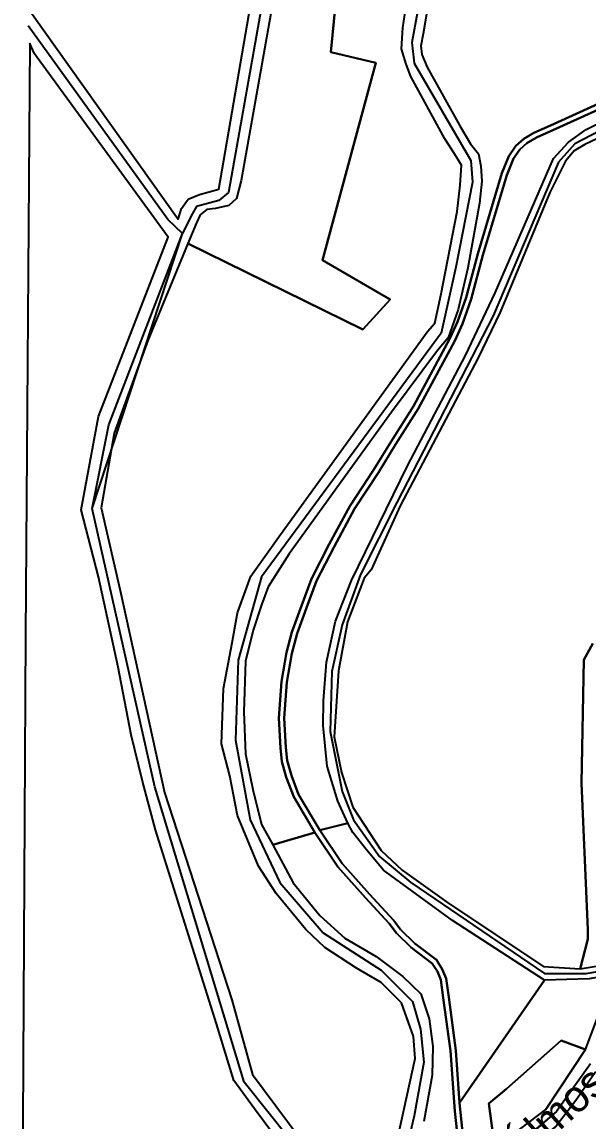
# Model space of a CAD drawing. Header units: millimetres. Extents: x 745262 to 751929, y 118124 to 122414.
# Drawn here: x 745266 to 746114, y 119611 to 121258 of the extents above; entities that cross this region are included whole.
import ezdxf

# ---------------------------------------------------------------- set-up
doc = ezdxf.new("R2010")
doc.units = ezdxf.units.MM
for name, color, linetype in [('beter', 7, 'Continuous'), ('folyo', 7, 'Continuous'), ('Hut', 7, 'Continuous'), ('kert', 7, 'Continuous'), ('ret', 7, 'Continuous'), ('szanto', 7, 'Continuous'), ('utcanev', 7, 'Continuous')]:
    doc.layers.add(name, color=color, linetype=linetype)

msp = doc.modelspace()

# ---------------------------------------------------------------- linework, layer by layer
at = {"layer": 'beter', "color": 253}
for points in [[(745973.1, 119577.6), (745988.2, 119580.7), (746050.5, 119627.9), (746110.1, 119717.9), (746073.6, 119731.2), (745991.7, 119659.1), (745965, 119636.8), (745973.1, 119577.6)], [(745979.7, 119546.3), (745989.5, 119523.1), (746209.1, 119577.4), (746180.6, 119691.3), (746124.6, 119683.3), (746095.3, 119641.5), (746065.9, 119603.2), (746024.1, 119570.3), (746000.1, 119552.5), (745979.7, 119546.3)]]:
    msp.add_lwpolyline(points, close=True, dxfattribs=at)
at = {"layer": 'folyo', "color": 253}
for points in [[(746167.5, 121152.5), (746057.6, 121102.6), (746032.7, 121091.5), (746017.6, 121082.6), (746005.5, 121071.9), (745994.9, 121056.7), (745984.6, 121030.9), (745948.6, 120910.3), (745931.2, 120844.8), (745918.3, 120808.3), (745906.8, 120783.4), (745852.5, 120681.9), (745818.7, 120628.9), (745792.9, 120587), (745756.9, 120532.3), (745726.2, 120474.9), (745699.5, 120423.2), (745684.3, 120382.7), (745670.1, 120343.5), (745662.1, 120312.8), (745654.5, 120269.2), (745650.5, 120214.4), (745653.2, 120169.9), (745655, 120149.4), (745661.7, 120125.8), (745672.8, 120096.4), (745704.4, 120043), (745704.4, 120043), (745739.1, 119991.8), (745780.4, 119945.1), (745816, 119906.8), (745826.7, 119892.5), (745848.9, 119870.7), (745880.5, 119846.7), (745888.1, 119834.7), (745893.4, 119822.2), (745897, 119795.4), (745907.7, 119715.7), (745914.3, 119625.4), (745919.2, 119579.1)], [(745927.2, 119580.2), (745921.4, 119638.2), (745915.7, 119716.6), (745905, 119796.5), (745901.2, 119824.3), (745895.2, 119838.4), (745886.6, 119852.2), (745854.2, 119876.8), (745832.8, 119897.8), (745822.2, 119911.9), (745786.4, 119950.5), (745745.4, 119996.7), (745711.9, 120046.5), (745680, 120099.9), (745669.3, 120128.3), (745662.9, 120150.9), (745661.2, 120170.5), (745658.6, 120214.4), (745662.5, 120268.2), (745670, 120311.1), (745677.8, 120341.1), (745691.9, 120379.9), (745706.8, 120420), (745733.3, 120471.1), (745763.8, 120528.2), (745799.7, 120582.7), (745825.5, 120624.6), (745859.4, 120677.8), (745914, 120779.8), (745925.8, 120805.3), (745938.9, 120842.4), (745956.3, 120908.1), (745992.2, 121028.3), (746002, 121052.9), (746011.6, 121066.5), (746022.3, 121076), (746036.4, 121084.3), (746060.9, 121095.3), (746171.3, 121145.4)]]:
    msp.add_lwpolyline(points, dxfattribs=at)
at = {"layer": 'Hut'}
for points in [[(745624.6, 121977.2), (745537.5, 121756.2), (745681.8, 121604.1), (745575.2, 121002.1), (745560.9, 120990.3), (745527, 120981.3), (745519.2, 120966.9), (745506.2, 120940.9)], [(745624.6, 121977.2), (745537.5, 121756.2), (745681.8, 121604.1), (745575.2, 121002.1), (745560.9, 120990.3), (745527, 120981.3), (745519.2, 120966.9), (745506.2, 120940.9)], [(745923.6, 121816), (745941.9, 121708.2), (745938, 121663.9), (745919.7, 121600.2), (745902.8, 121514.3), (745849.6, 121227), (745853.5, 121195.8), (745938, 121050.1), (745940.5, 121017.6), (745915.9, 120890.2), (745893.7, 120791.4), (745624.6, 120426), (745589.5, 120301.1), (745585.6, 120181.4), (745607.7, 120061.9), (745651.9, 119968.3), (745716.9, 119892.8), (745804, 119836.9), (745850.8, 119790), (745862.6, 119748.5), (745867.7, 119699.1), (745853.5, 119618.5), (745826.1, 119504)], [(745923.6, 121816), (745941.9, 121708.2), (745938, 121663.9), (745919.7, 121600.2), (745902.8, 121514.3), (745849.6, 121227), (745853.5, 121195.8), (745938, 121050.1), (745940.5, 121017.6), (745915.9, 120890.2), (745893.7, 120791.4), (745624.6, 120426), (745589.5, 120301.1), (745585.6, 120181.4), (745607.7, 120061.9), (745651.9, 119968.3), (745716.9, 119892.8), (745804, 119836.9), (745850.8, 119790), (745862.6, 119748.5), (745867.7, 119699.1), (745853.5, 119618.5), (745826.1, 119504)], [(745506.2, 120940.9), (745484.2, 120961.7), (745274.8, 121251.7)], [(745506.2, 120940.9), (745484.2, 120961.7), (745274.8, 121251.7)], [(746394.4, 121104.7), (746373.6, 121108.7), (746351.5, 121119), (746283.9, 121134.6), (746229.2, 121134.6), (746174.6, 121112.6), (746131.7, 121094.4), (746094, 121074.8), (746069.3, 121047.5), (745971.8, 120817.4), (745827.5, 120537.8), (745772.9, 120429.9), (745745.5, 120354.5), (745729.9, 120284.2), (745727.3, 120194.5), (745745.5, 120104.7), (745762.4, 120061.9), (745801.4, 120007.2), (745848.2, 119968.3), (746048.5, 119831.7), (746110.9, 119831.7), (746177.3, 119843.4)], [(746394.4, 121104.7), (746373.6, 121108.7), (746351.5, 121119), (746283.9, 121134.6), (746229.2, 121134.6), (746174.6, 121112.6), (746131.7, 121094.4), (746094, 121074.8), (746069.3, 121047.5), (745971.8, 120817.4), (745827.5, 120537.8), (745772.9, 120429.9), (745745.5, 120354.5), (745729.9, 120284.2), (745727.3, 120194.5), (745745.5, 120104.7), (745762.4, 120061.9), (745801.4, 120007.2), (745848.2, 119968.3), (746048.5, 119831.7), (746110.9, 119831.7), (746177.3, 119843.4)], [(745826.1, 119504), (745774.1, 119493.6), (745736.4, 119496.3), (745598.6, 119669.2), (745464.6, 120111.3), (745371, 120528.7), (745395.7, 120654.1), (745506.2, 120940.9)], [(745826.1, 119504), (745774.1, 119493.6), (745736.4, 119496.3), (745598.6, 119669.2), (745464.6, 120111.3), (745371, 120528.7), (745506.2, 120940.9)], [(746117.4, 119696.4), (746066.7, 119624.9), (745996.5, 119562.5), (745980.9, 119563.9), (745826.1, 119504)], [(746117.4, 119696.4), (746066.7, 119624.9), (745995.5, 119564.5), (745978.5, 119561)]]:
    msp.add_lwpolyline(points, dxfattribs=at)
at = {"layer": 'kert', "color": 253}
for points in [[(745895.2, 121408.2), (745866.7, 121239.9), (745863.2, 121222.1), (745865, 121208.8), (745873, 121190.1), (745921.9, 121101.9), (745937.9, 121075.2), (745949.5, 121060.1), (745953, 121041.4), (745954.8, 121019.1), (745951.3, 120986.2), (745933.5, 120889.2), (745919.2, 120826.8), (745904.1, 120784.1), (745888.1, 120765.4), (745819.2, 120672.7), (745666.2, 120460.8), (745634.6, 120411.1), (745624.8, 120384.4), (745612.3, 120346.1), (745600.8, 120299.8), (745598.1, 120224.1), (745600.8, 120160.9), (745611.4, 120107.5), (745624.8, 120055), (745641.7, 120024.7), (745641.7, 120024.7), (745704.4, 120043), (745672.8, 120096.4), (745661.7, 120125.8), (745655, 120149.4), (745653.2, 120169.9), (745650.5, 120214.4), (745654.5, 120269.2), (745662.1, 120312.8), (745670.1, 120343.5), (745684.3, 120382.7), (745699.5, 120423.2), (745726.2, 120474.9), (745756.9, 120532.3), (745792.9, 120587), (745818.7, 120628.9), (745852.5, 120681.9), (745906.8, 120783.4), (745918.3, 120808.3), (745931.2, 120844.8), (745948.6, 120910.3), (745984.6, 121030.9), (745994.9, 121056.7), (746005.5, 121071.9), (746017.6, 121082.6), (746032.7, 121091.5), (746057.6, 121102.6), (746167.5, 121152.5)], [(745744.5, 121376.1), (745728.5, 121212.3), (745796.1, 121196.2), (745716, 120900.7), (745817.4, 120842), (745776.5, 120796.6), (745514.1, 120925.6), (745514.1, 120925.6), (745454.5, 120780.5), (745428.7, 120710.2), (745403.8, 120641.7), (745384.2, 120529.5), (745412.7, 120405.8), (745479.4, 120103.1), (745579.9, 119792.5), (745611, 119680.3), (745732, 119518.3)], [(745813.8, 119517.4), (745854.8, 119704.3), (745852.1, 119737.3), (745834.3, 119788), (745804.1, 119818.3), (745766.7, 119839.7), (745719.6, 119870.8), (745691.1, 119897.5), (745646.6, 119951.8), (745619.9, 119992.8), (745588.8, 120068.4), (745577.2, 120128.1), (745564.8, 120176.1), (745567.5, 120258.9), (745580.8, 120327.5), (745588.8, 120372), (745608.4, 120427.2), (745652.9, 120489.5), (745873.4, 120793.9), (745884.1, 120806.4), (745893.9, 120850), (745917.9, 120973.7), (745922.4, 121012.9), (745924.1, 121043.1), (745913.5, 121060.1), (745899.2, 121082.3), (745848.5, 121175.8), (745841.4, 121194.5), (745834.3, 121217.6), (745836.1, 121248.8), (745853, 121359.1)], [(746171.3, 121145.4), (746060.9, 121095.3), (746036.4, 121084.3), (746022.3, 121076), (746011.6, 121066.5), (746002, 121052.9), (745992.2, 121028.3), (745956.3, 120908.1), (745938.9, 120842.4), (745925.8, 120805.3), (745914, 120779.8), (745859.4, 120677.8), (745825.5, 120624.6), (745799.7, 120582.7), (745763.8, 120528.2), (745733.3, 120471.1), (745706.8, 120420), (745691.9, 120379.9), (745677.8, 120341.1), (745670, 120311.1), (745662.5, 120268.2), (745658.6, 120214.4), (745661.2, 120170.5), (745662.9, 120150.9), (745669.3, 120128.3), (745680, 120099.9), (745711.9, 120046.5), (745711.9, 120046.5), (745754.1, 120057.1), (745739, 120090.1), (745723, 120142.6), (745716.8, 120203.2), (745717.7, 120240.6), (745722.1, 120298.5), (745735.5, 120359.9), (745759.5, 120420.5), (745843.1, 120592.4), (745930.3, 120758), (745974.8, 120851.5), (746062, 121052.8), (746084.3, 121077.7), (746111, 121096.4), (746168.8, 121124.9)], [(746195.5, 121115.1), (746109.2, 121074.1), (746093.2, 121064.3), (746079.8, 121049.2), (746056.7, 121002), (745982, 120823), (745949, 120754.4), (745832.5, 120532.7), (745788.9, 120436.5), (745778.2, 120424), (745753.3, 120359), (745739.9, 120285.1), (745733.7, 120186.3), (745744.4, 120132.8), (745761.3, 120081.2), (745804, 120016.2), (745835.1, 119986.8), (745905.4, 119936.9), (746046.9, 119842.5), (746102.1, 119839), (746102.1, 119839), (746113.7, 119883.5), (746113.7, 119897.7), (746103.9, 120116.8), (746107.4, 120302), (746120.8, 120326.1)]]:
    msp.add_lwpolyline(points, dxfattribs=at)
at = {"layer": 'ret', "color": 253}
msp.add_lwpolyline([(745711.9, 120046.5), (745745.4, 119996.7), (745786.4, 119950.5), (745822.2, 119911.9), (745832.8, 119897.8), (745854.2, 119876.8), (745886.6, 119852.2), (745895.2, 119838.4), (745901.2, 119824.3), (745905, 119796.5), (745915.7, 119716.6), (745921.4, 119638.2), (746048.7, 119822), (745910.8, 119911.1), (745807.5, 119986.8), (745781.7, 120017.1), (745761.3, 120042.9), (745754.1, 120057.1), (745711.9, 120046.5)], close=True, dxfattribs=at)
msp.add_lwpolyline([(745919.2, 119579.1), (745914.3, 119625.4), (745907.7, 119715.7), (745897, 119795.4), (745893.4, 119822.2), (745888.1, 119834.7), (745880.5, 119846.7), (745848.9, 119870.7), (745826.7, 119892.5), (745816, 119906.8), (745780.4, 119945.1), (745739.1, 119991.8), (745704.4, 120043), (745641.7, 120024.7), (745641.7, 120024.7), (745671.9, 119967.7), (745712, 119918.8), (745749.3, 119884.9), (745796.5, 119857.3), (745836.5, 119827.1), (745863.2, 119801.2), (745875.6, 119763.8), (745881.4, 119722.3), (745880.1, 119679.3), (745867.6, 119609.8)], dxfattribs=at)
at = {"layer": 'szanto', "color": 253}
for points in [[(745276.4, 121276), (745499.6, 120961.9), (745504.9, 120977.9), (745514.7, 120992.1), (745531.6, 120999.3), (745560.9, 121007.3), (745620.5, 121355.2), (745664.9, 121603.4), (745516.5, 121750.2), (745606.3, 121971.8), (745581.4, 121981.6), (745557.4, 121981.6), (745505.8, 121974.5), (745422.2, 121960.2), (745331.5, 121938.9), (745280.9, 121930), (745276.4, 121276)], [(745514.1, 120925.6), (745776.5, 120796.6), (745817.4, 120842), (745716, 120900.7), (745796.1, 121196.2), (745728.5, 121212.3), (745744.5, 121376.1), (745661.7, 121400.1), (745594.1, 121020), (745587, 120993.3), (745575.5, 120982.6), (745555.9, 120978.2), (745542.6, 120976.4), (745532.8, 120968.4), (745527.4, 120956.8), (745514.1, 120925.6)], [(745921.4, 119638.2), (745927.2, 119580.2), (745931.2, 119559.3), (745973.1, 119577.6), (745965, 119636.8), (745991.7, 119659.1), (746073.6, 119731.2), (746110.1, 119717.9), (746143.9, 119807.8), (746146.6, 119820.3), (746154.6, 119831), (746115.4, 119823.8), (746048.7, 119822), (745921.4, 119638.2)]]:
    msp.add_lwpolyline(points, close=True, dxfattribs=at)
for points in [[(745704.1, 119508), (745614.3, 119629), (745583.1, 119671.7), (745557.4, 119756.2), (745465.8, 120047.2), (745446.2, 120120.2), (745429.3, 120189.6), (745409.8, 120291), (745380.4, 120426.2), (745354.6, 120526.8), (745380.4, 120666.5), (745484.5, 120935.2), (745284.4, 121210.1), (745277.3, 121225.3), (745271.1, 120338.2), (745265.7, 119334.5)], [(746120.8, 120326.1), (746107.4, 120302), (746103.9, 120116.8), (746113.7, 119897.7), (746113.7, 119883.5), (746102.1, 119839), (746102.1, 119839), (746161.7, 119848.8)]]:
    msp.add_lwpolyline(points, dxfattribs=at)

# ---------------------------------------------------------------- texts
at = {"layer": 'utcanev', "insert": (746015, 119544.5), "char_height": 47.37, "attachment_point": 7, "rotation": 41.8}
msp.add_mtext('Álmos     ', dxfattribs=at)

doc.saveas('drawing.dxf')
